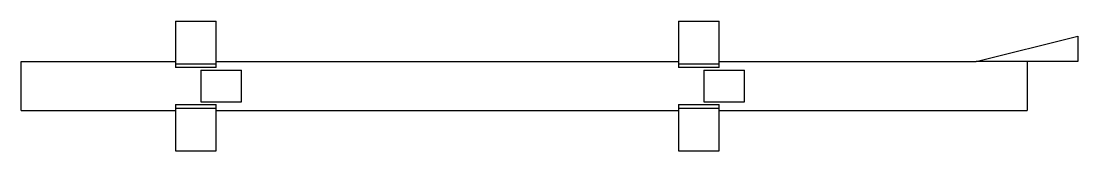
# Model space of a CAD drawing. Header units: millimetres. Extents: x -185 to 855, y -64 to 64.
import ezdxf

# ---------------------------------------------------------------- set-up
doc = ezdxf.new("R2010")
doc.units = ezdxf.units.MM
doc.layers.add('KwikScaf Matrix', color=7, linetype='Continuous')

# ---------------------------------------------------------------- blocks, each defined once
blk = doc.blocks.new('Endon 2D Standard 1 Metre')
at = {"layer": 'KwikScaf Matrix', "color": 0}
for p, q in [((-33, 64), (-33, 59.5)), ((-33, 64), (7, 64)), ((7, 59.5), (7, 64)), ((462, 64), (462, 59.5)), ((462, 64), (502, 64)), ((502, 59.5), (502, 64)), ((-33, 59.5), (-33, 21.9)), ((7, 21.9), (7, 59.5)), ((462, 59.5), (462, 21.9)), ((502, 21.9), (502, 59.5)), ((755, 24), (855, 49)), ((855, 49), (855, 24)), ((-185, -24), (-185, 24)), ((-185, 24), (-33, 24)), ((-33, 21.9), (7, 21.9)), ((-33, 21.9), (-33, 18.2)), ((7, 24), (462, 24)), ((7, 18.2), (7, 21.9)), ((462, 21.9), (502, 21.9)), ((462, 21.9), (462, 18.2)), ((502, 24), (755, 24)), ((502, 18.2), (502, 21.9)), ((855, 24), (755, 24)), ((805, 24), (805, -24)), ((7, 18.2), (-33, 18.2)), ((-8, 15.7), (32, 15.7)), ((-8, 15.7), (-8, 5.8)), ((32, 5.8), (32, 15.7)), ((502, 18.2), (462, 18.2)), ((487, 15.7), (527, 15.7)), ((487, 15.7), (487, 5.8)), ((527, 5.8), (527, 15.7)), ((-8, 5.8), (-8, -5.8)), ((32, -5.8), (32, 5.8)), ((487, 5.8), (487, -5.8)), ((527, -5.8), (527, 5.8)), ((-8, -5.8), (-8, -15.7)), ((32, -15.7), (32, -5.8)), ((487, -5.8), (487, -15.7)), ((527, -15.7), (527, -5.8)), ((-33, -18.2), (7, -18.2)), ((-33, -18.2), (-33, -21.9)), ((-8, -15.7), (32, -15.7)), ((7, -21.9), (7, -18.2)), ((462, -18.2), (502, -18.2)), ((462, -18.2), (462, -21.9)), ((487, -15.7), (527, -15.7)), ((502, -21.9), (502, -18.2)), ((-185, -24), (-33, -24)), ((-33, -21.9), (-33, -59.5)), ((-33, -21.9), (7, -21.9)), ((7, -59.5), (7, -21.9)), ((7, -24), (462, -24)), ((462, -21.9), (462, -59.5)), ((462, -21.9), (502, -21.9)), ((502, -59.5), (502, -21.9)), ((502, -24), (805, -24)), ((-33, -59.5), (-33, -64)), ((7, -64), (7, -59.5)), ((462, -59.5), (462, -64)), ((502, -64), (502, -59.5)), ((-33, -64), (7, -64)), ((462, -64), (502, -64))]:
    blk.add_line(p, q, dxfattribs=at)

msp = doc.modelspace()

# ---------------------------------------------------------------- block references
msp.add_blockref('Endon 2D Standard 1 Metre', (0, 0))

doc.saveas('drawing.dxf')
